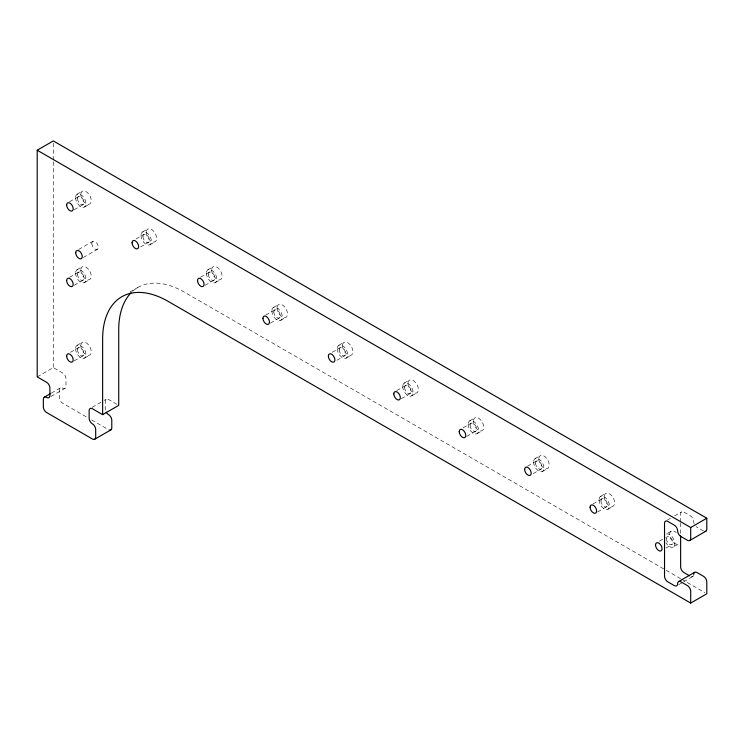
<?xml version="1.0" encoding="UTF-8"?>
<svg xmlns="http://www.w3.org/2000/svg" width="744" height="744" viewBox="0 0 744 744"><rect width="100%" height="100%" fill="white"/><g stroke="black" fill="none" stroke-linecap="round" stroke-linejoin="round"><path stroke-width="0.56" stroke-dasharray="3.72 2.79" d="M77.078 194.203L82.314 191.18M69.573 201.736L78.464 196.611M74.205 209.752L83.086 204.619M84.481 207.027L89.708 204.005M78.687 249.482L92.777 241.354M83.319 257.498L97.399 249.37M77.078 269.756L82.314 266.733M142.504 231.979L147.74 228.957M69.573 277.289L78.464 272.164M135.994 238.945L143.89 234.388M74.205 285.305L83.086 280.172M140.625 246.962L148.521 242.395M84.481 282.581L89.708 279.558M149.907 244.804L155.143 241.781M129.847 292.094L137.891 287.454M77.078 345.309L82.314 342.287M207.939 269.756L213.175 266.733M70.568 352.275L78.464 347.718M200.434 277.289L209.324 272.155M37.2 376.882L53.298 367.583L62.71 373.023A4.622 2.669 60 0 1 65.984 378.687L65.984 386.248A4.622 2.669 60 0 1 62.71 388.136A4.622 2.669 60 0 0 59.436 390.023L59.436 397.575A4.622 2.669 60 0 0 62.71 403.248L87.606 417.617M74.205 360.859L83.086 355.725M205.065 285.305L213.947 280.172M84.481 358.134L89.708 355.111M215.342 282.581L220.568 279.558M51.345 393.13L60.394 387.903M50.945 396.496L65.026 388.359M92.117 407.368L103.184 400.979M104.188 400.402L106.197 399.24M273.364 307.532L278.6 304.51M265.868 315.065L274.75 309.932M270.491 323.082L279.381 317.948M280.767 320.357L286.003 317.335M338.799 345.309L344.035 342.287M332.289 352.275L340.185 347.708M336.911 360.282L344.807 355.725M346.202 358.124L351.438 355.111M404.224 383.086L409.46 380.063M396.729 390.619L405.61 385.485M401.351 398.635L410.242 393.502M411.627 395.901L416.863 392.879M469.659 420.862L474.895 417.84M463.149 427.828L471.045 423.262M466.786 436.403L475.667 431.278M477.062 433.678L482.298 430.655M535.085 458.639L540.321 455.616M527.589 466.172L536.471 461.038M533.206 473.612L541.102 469.055M542.488 471.454L547.724 468.432M600.52 496.406L605.756 493.393M593.014 503.948L601.905 498.815M597.646 511.956L606.527 506.831M607.922 509.231L613.158 506.208M667.498 520L670.521 518.261M674.548 515.936L681.588 511.872M671.181 531.16L665.945 534.183A7.403 4.278 60 0 1 673.348 538.461A7.403 4.278 60 0 1 673.348 547.007L678.584 543.985A7.403 4.278 60 0 1 669.823 536.219A7.403 4.278 60 0 1 676.24 532.518M659.435 541.148L665.359 537.726M666.038 548.021L671.962 544.608M678.668 584.682L682.694 582.357M683.699 581.771L692.757 576.544M703.526 530.984L696.989 527.208A4.622 2.669 60 0 1 696.142 526.594M680.667 578.692L184.159 292.029A92.535 53.419 60 0 0 132.655 291.248M681.671 579.269L704.791 592.615M116.873 404.29L108.512 399.463A4.622 2.669 60 0 0 105.239 401.351L105.239 408.912A4.622 2.669 60 0 0 105.676 411.051M91.586 419.914L108.512 429.688M680.63 522.037L680.63 513.983A4.622 2.669 60 0 1 683.903 512.095L690.441 515.88A4.622 2.669 60 0 1 693.715 521.544A4.622 2.669 60 0 0 694.152 523.683M680.63 523.181L680.63 533.532M53.298 143.257L53.298 160.685M53.298 161.848L53.298 367.583M673.348 547.007A7.403 4.278 60 0 1 665.945 542.739M693.603 575.345A4.622 2.669 60 0 1 691.288 576.674M337.264 348.694A7.403 4.278 60 0 0 345.114 358.459A7.403 4.278 60 0 0 345.114 347.997A7.403 4.278 60 0 0 337.264 348.694M342.5 345.672A7.403 4.278 60 0 0 350.35 355.446A7.403 4.278 60 0 0 350.35 344.974A7.403 4.278 60 0 0 342.5 345.672M339.227 349.829A4.622 2.669 60 0 0 344.137 355.93A4.622 2.669 60 0 0 344.137 349.392A4.622 2.669 60 0 0 339.227 349.829M75.544 197.597A7.403 4.278 60 0 0 83.393 207.362A7.403 4.278 60 0 0 83.393 196.89A7.403 4.278 60 0 0 75.544 197.597M80.78 194.575A7.403 4.278 60 0 0 88.629 204.34A7.403 4.278 60 0 0 88.629 193.868A7.403 4.278 60 0 0 80.78 194.575M77.506 198.722A4.622 2.669 60 0 0 82.417 204.833A4.622 2.669 60 0 0 82.417 198.285A4.622 2.669 60 0 0 77.506 198.722M598.985 499.801A7.403 4.278 60 0 0 606.834 509.566A7.403 4.278 60 0 0 606.834 499.094A7.403 4.278 60 0 0 598.985 499.801M604.221 496.778A7.403 4.278 60 0 0 612.07 506.543A7.403 4.278 60 0 0 612.07 496.071A7.403 4.278 60 0 0 604.221 496.778M600.947 500.935A4.622 2.669 60 0 0 605.858 507.036A4.622 2.669 60 0 0 605.858 500.498A4.622 2.669 60 0 0 600.947 500.935M533.55 462.024A7.403 4.278 60 0 0 541.409 471.789A7.403 4.278 60 0 0 541.409 461.327A7.403 4.278 60 0 0 533.55 462.024M538.786 459.002A7.403 4.278 60 0 0 546.635 468.767A7.403 4.278 60 0 0 546.635 458.304A7.403 4.278 60 0 0 538.786 459.002M535.513 463.159A4.622 2.669 60 0 0 540.423 469.259A4.622 2.669 60 0 0 540.423 462.722A4.622 2.669 60 0 0 535.513 463.159M75.544 273.141A7.403 4.278 60 0 0 83.393 282.915A7.403 4.278 60 0 0 83.393 272.444A7.403 4.278 60 0 0 75.544 273.141M80.78 270.128A7.403 4.278 60 0 0 88.629 279.893A7.403 4.278 60 0 0 88.629 269.421A7.403 4.278 60 0 0 80.78 270.128M77.506 274.276A4.622 2.669 60 0 0 82.417 280.386A4.622 2.669 60 0 0 82.417 273.839A4.622 2.669 60 0 0 77.506 274.276M402.69 386.471A7.403 4.278 60 0 0 410.548 396.236A7.403 4.278 60 0 0 410.548 385.773A7.403 4.278 60 0 0 402.69 386.471M407.926 383.448A7.403 4.278 60 0 0 415.775 393.213A7.403 4.278 60 0 0 415.775 382.751A7.403 4.278 60 0 0 407.926 383.448M404.652 387.605A4.622 2.669 60 0 0 409.563 393.706A4.622 2.669 60 0 0 409.563 387.168A4.622 2.669 60 0 0 404.652 387.605M271.83 310.918A7.403 4.278 60 0 0 279.688 320.692A7.403 4.278 60 0 0 279.688 310.22A7.403 4.278 60 0 0 271.83 310.918M277.066 307.895A7.403 4.278 60 0 0 284.915 317.669A7.403 4.278 60 0 0 284.915 307.198A7.403 4.278 60 0 0 277.066 307.895M273.792 312.052A4.622 2.669 60 0 0 278.702 318.162A4.622 2.669 60 0 0 278.702 311.615A4.622 2.669 60 0 0 273.792 312.052M140.969 235.364A7.403 4.278 60 0 0 148.828 245.139A7.403 4.278 60 0 0 148.828 234.667A7.403 4.278 60 0 0 140.969 235.364M146.205 232.351A7.403 4.278 60 0 0 154.055 242.116A7.403 4.278 60 0 0 154.055 231.644A7.403 4.278 60 0 0 146.205 232.351M142.932 236.499A4.622 2.669 60 0 0 147.842 242.609A4.622 2.669 60 0 0 147.842 236.062A4.622 2.669 60 0 0 142.932 236.499M666.373 538.712A4.622 2.669 60 0 0 671.283 544.813A4.622 2.669 60 0 0 671.283 538.265A4.622 2.669 60 0 0 666.373 538.712M468.125 424.247A7.403 4.278 60 0 0 475.974 434.012A7.403 4.278 60 0 0 475.974 423.55A7.403 4.278 60 0 0 468.125 424.247M473.361 421.225A7.403 4.278 60 0 0 481.21 430.99A7.403 4.278 60 0 0 481.21 420.527A7.403 4.278 60 0 0 473.361 421.225M470.087 425.382A4.622 2.669 60 0 0 474.998 431.483A4.622 2.669 60 0 0 474.998 424.945A4.622 2.669 60 0 0 470.087 425.382M206.404 273.141A7.403 4.278 60 0 0 214.253 282.915A7.403 4.278 60 0 0 214.253 272.444A7.403 4.278 60 0 0 206.404 273.141M211.64 270.118A7.403 4.278 60 0 0 219.489 279.893A7.403 4.278 60 0 0 219.489 269.421A7.403 4.278 60 0 0 211.64 270.118M208.367 274.276A4.622 2.669 60 0 0 213.277 280.386A4.622 2.669 60 0 0 213.277 273.839A4.622 2.669 60 0 0 208.367 274.276M75.544 348.694A7.403 4.278 60 0 0 83.393 358.469A7.403 4.278 60 0 0 83.393 347.997A7.403 4.278 60 0 0 75.544 348.694M80.78 345.672A7.403 4.278 60 0 0 88.629 355.446A7.403 4.278 60 0 0 88.629 344.974A7.403 4.278 60 0 0 80.78 345.672M77.506 349.829A4.622 2.669 60 0 0 82.417 355.939A4.622 2.669 60 0 0 82.417 349.392A4.622 2.669 60 0 0 77.506 349.829M91.819 243.474A4.622 2.669 60 0 0 96.72 249.575A4.622 2.669 60 0 0 96.72 243.037A4.622 2.669 60 0 0 91.819 243.474"/><path stroke-width="1.12" d="M131.065 292.783A92.535 53.419 60 0 0 118.724 329.806L118.724 405.359L102.635 414.659L92.414 408.763A4.622 2.669 60 0 0 89.141 410.651L89.141 418.202A4.622 2.669 60 0 0 92.414 423.866A4.622 2.669 60 0 1 95.688 429.539L95.688 437.091A4.622 2.669 60 0 1 92.414 438.979L46.612 412.539A4.622 2.669 60 0 1 43.347 406.866L43.347 399.314A4.622 2.669 60 0 1 46.612 397.426A4.622 2.669 60 0 0 49.885 395.538L49.885 387.977A4.622 2.669 60 0 0 46.612 382.314L37.2 376.882L37.2 150.223L53.298 140.932L706.8 518.224L706.8 529.096A4.622 2.669 60 0 1 705.163 531.421M44.305 397.194L50.341 393.716M94.73 439.211L110.828 429.92M37.2 150.223L690.702 527.515L706.8 518.224M689.744 540.507L705.842 531.216M678.575 581.603L694.673 572.313M102.635 414.659L102.635 339.106A92.535 53.419 60 0 1 168.06 301.329L690.702 603.068L706.8 593.777L706.8 581.985A4.622 2.669 60 0 0 703.526 576.321L696.989 572.545A4.622 2.669 60 0 0 693.715 574.433M689.511 575.782L683.903 572.545A4.622 2.669 60 0 1 680.63 566.872L680.63 535.829M690.702 527.515L690.702 538.386A4.622 2.669 60 0 1 687.428 540.284L680.89 536.498A4.622 2.669 60 0 1 677.617 530.835A4.622 2.669 60 0 0 674.343 525.171L667.805 521.395A4.622 2.669 60 0 0 664.531 523.283L664.531 576.163A4.622 2.669 60 0 0 667.805 581.836L674.343 585.612A4.622 2.669 60 0 0 677.617 583.724A4.622 2.669 60 0 1 680.89 581.836L687.428 585.612A4.622 2.669 60 0 1 690.702 591.275L690.702 603.068M106.197 412.139A4.622 2.669 60 0 0 108.512 414.575A4.622 2.669 60 0 1 111.786 420.239L111.786 427.8A4.622 2.669 60 0 1 109.359 430.051M66.644 280.553A4.622 2.669 60 0 0 71.554 286.654A4.622 2.669 60 0 0 71.554 280.107A4.622 2.669 60 0 0 66.644 280.553M66.644 356.106A4.622 2.669 60 0 0 71.554 362.207A4.622 2.669 60 0 0 71.554 355.66A4.622 2.669 60 0 0 66.644 356.106M459.225 431.65A4.622 2.669 60 0 0 464.135 437.76A4.622 2.669 60 0 0 464.135 431.213A4.622 2.669 60 0 0 459.225 431.65M197.504 280.553A4.622 2.669 60 0 0 202.415 286.654A4.622 2.669 60 0 0 202.415 280.107A4.622 2.669 60 0 0 197.504 280.553M132.069 242.777A4.622 2.669 60 0 0 136.98 248.877A4.622 2.669 60 0 0 136.98 242.33A4.622 2.669 60 0 0 132.069 242.777M393.799 393.874A4.622 2.669 60 0 0 398.7 399.984A4.622 2.669 60 0 0 398.7 393.437A4.622 2.669 60 0 0 393.799 393.874M655.52 544.98A4.622 2.669 60 0 0 660.421 551.081A4.622 2.669 60 0 0 660.421 544.543A4.622 2.669 60 0 0 655.52 544.98M524.659 469.427A4.622 2.669 60 0 0 529.561 475.528A4.622 2.669 60 0 0 529.561 468.99A4.622 2.669 60 0 0 524.659 469.427M262.939 318.32A4.622 2.669 60 0 0 267.84 324.431A4.622 2.669 60 0 0 267.84 317.883A4.622 2.669 60 0 0 262.939 318.32M66.644 205A4.622 2.669 60 0 0 71.554 211.101A4.622 2.669 60 0 0 71.554 204.563A4.622 2.669 60 0 0 66.644 205M328.364 356.097A4.622 2.669 60 0 0 333.275 362.207A4.622 2.669 60 0 0 333.275 355.66A4.622 2.669 60 0 0 328.364 356.097M590.085 507.203A4.622 2.669 60 0 0 594.995 513.304A4.622 2.669 60 0 0 594.995 506.766A4.622 2.669 60 0 0 590.085 507.203M75.721 252.765A4.622 2.669 60 0 0 80.631 258.866A4.622 2.669 60 0 0 80.631 252.328A4.622 2.669 60 0 0 75.721 252.765"/></g></svg>
